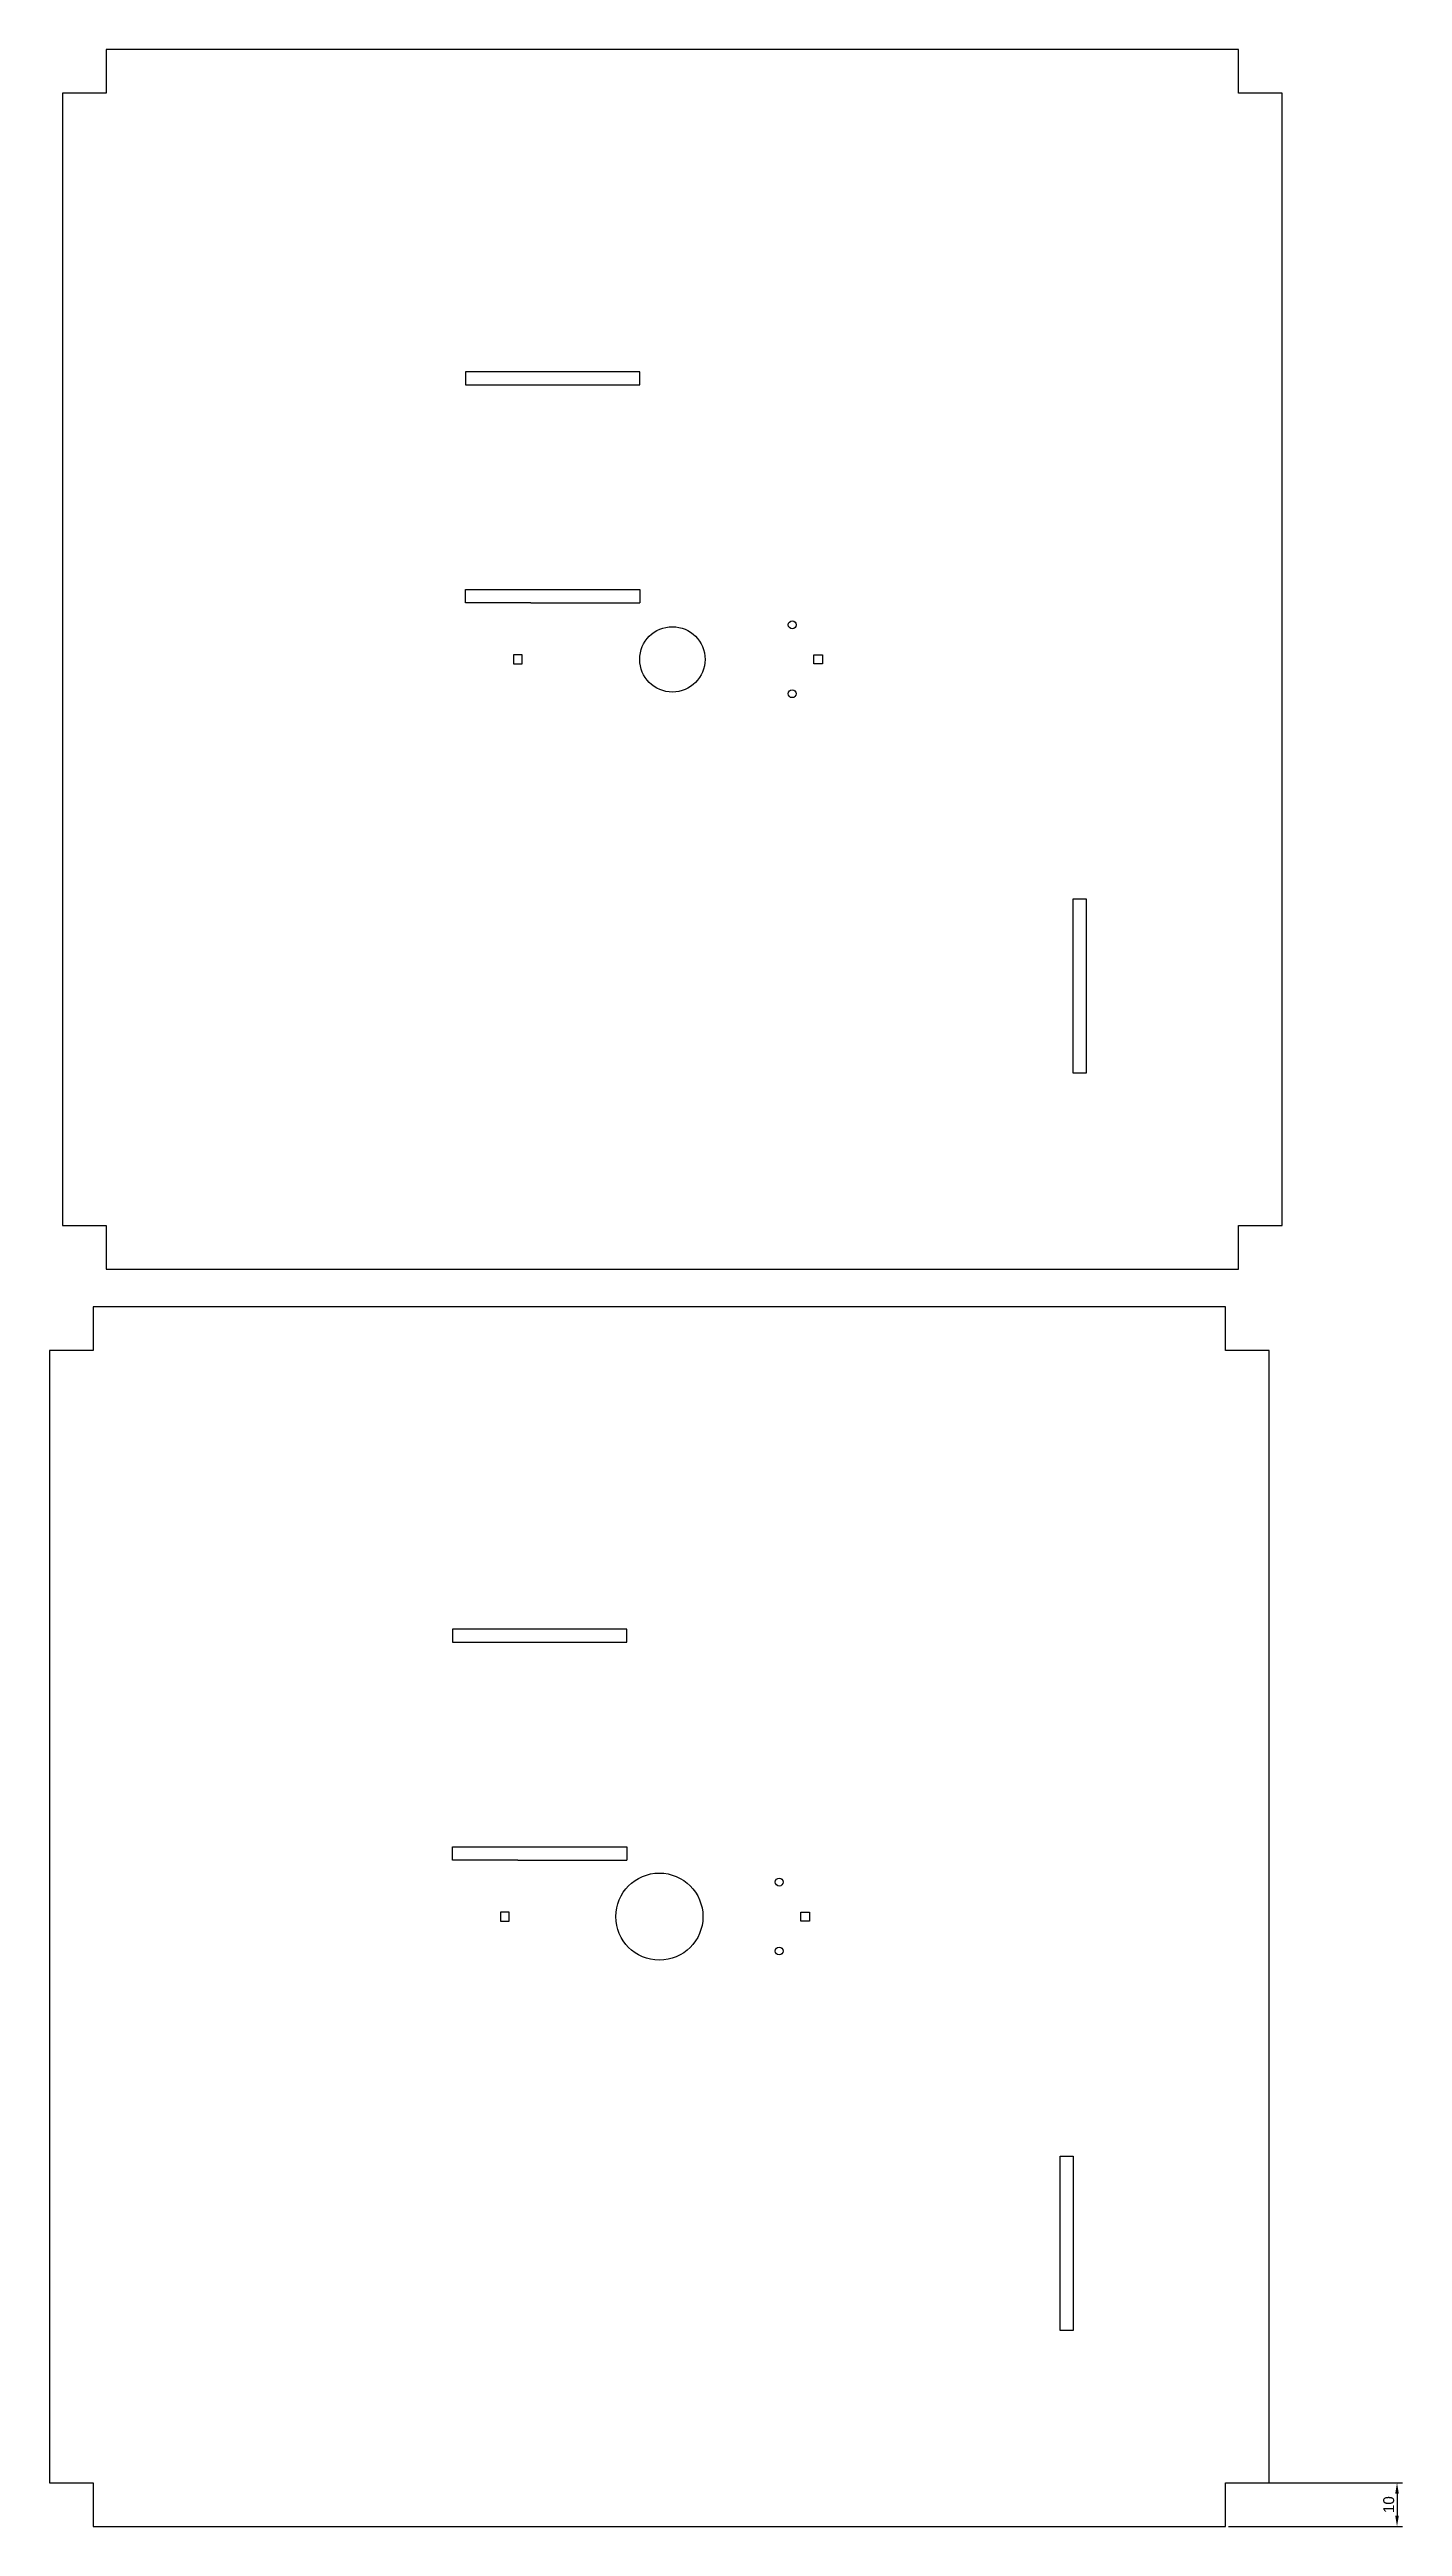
# Model space of a CAD drawing. Header units: millimetres. Extents: x 3391 to 3702, y 1581 to 2149.
import ezdxf

# ---------------------------------------------------------------- set-up
doc = ezdxf.new("R2010")
doc.units = ezdxf.units.MM
doc.layers.add('Corte interior', color=50, linetype='Continuous')
doc.styles.get("Standard").update_dxf_attribs({"font": 'arial.ttf'})
doc.dimstyles.new('ISO-25', dxfattribs={"dimtxt": 2.5, "dimasz": 2.5, "dimexe": 1.25, "dimexo": 0.625, "dimtad": 1, "dimtxsty": 'Standard', "dimcen": 2.5, "dimadec": 0, "dimazin": 0, "dimtfac": 1, "dimtmove": 0, "dimatfit": 3, "dimfxl": 1, "dimarcsym": 0})

# ---------------------------------------------------------------- blocks, each defined once
blk = doc.blocks.new('*D3')
at = {"color": 0, "lineweight": -2}
for p, q in [((3661.56, 1590.53), (3701.53, 1590.53)), ((3700.28, 1588.03), (3700.28, 1583.03)), ((3661.56, 1580.53), (3701.53, 1580.53))]:
    blk.add_line(p, q, dxfattribs=at)
at = {"color": 0}
for points in [[(3699.86, 1588.03), (3700.7, 1588.03), (3700.28, 1590.53)], [(3699.86, 1583.03), (3700.7, 1583.03), (3700.28, 1580.53)]]:
    blk.add_solid(points, dxfattribs=at)
at = {"layer": 'Defpoints', "color": 0}
for p in [(3660.93, 1590.53), (3660.93, 1580.53), (3700.28, 1580.53)]:
    blk.add_point(p, dxfattribs=at)
at = {"color": 0, "insert": (3698.38, 1585.53), "char_height": 2.5, "attachment_point": 5, "rotation": 90}
blk.add_mtext('10', dxfattribs=at)

msp = doc.modelspace()

# ---------------------------------------------------------------- linework, layer by layer
for p, q in [((3673.923, 1879.171), (3673.923, 1914.171)), ((3670.934, 1590.526), (3670.934, 1625.526))]:
    msp.add_line(p, q)
for points in [[(3663.923, 1869.171), (3663.923, 1879.171), (3673.923, 1879.171), (3673.923, 2139.171), (3663.923, 2139.171), (3663.923, 2149.171), (3403.923, 2149.171), (3403.923, 2139.171), (3393.923, 2139.171), (3393.923, 1879.171), (3403.923, 1879.171), (3403.923, 1869.171)], [(3660.934, 1580.526), (3660.934, 1590.526), (3670.934, 1590.526), (3670.934, 1850.526), (3660.934, 1850.526), (3660.934, 1860.526), (3400.934, 1860.526), (3400.934, 1850.526), (3390.934, 1850.526), (3390.934, 1590.526), (3400.934, 1590.526), (3400.934, 1580.526)]]:
    msp.add_lwpolyline(points, close=True)
at = {"layer": 'Corte interior'}
for p, q in [((3526.423, 2075.171), (3486.423, 2075.171)), ((3486.423, 2075.171), (3486.423, 2072.171)), ((3486.423, 2072.171), (3526.423, 2072.171)), ((3526.423, 2072.171), (3526.423, 2075.171)), ((3486.423, 2022.171), (3486.423, 2025.171)), ((3486.423, 2025.171), (3526.423, 2025.171)), ((3526.423, 2025.171), (3526.423, 2022.171)), ((3501.423, 2022.171), (3486.423, 2022.171)), ((3501.423, 2022.171), (3526.423, 2022.171)), ((3499.423, 2010.171), (3497.423, 2010.171)), ((3497.423, 2010.171), (3497.423, 2008.171)), ((3497.423, 2008.171), (3499.423, 2008.171)), ((3499.423, 2009.171), (3499.423, 2010.171)), ((3499.423, 2008.171), (3499.423, 2009.171)), ((3566.423, 2009.171), (3566.423, 2010.171)), ((3566.423, 2010.171), (3568.423, 2010.171)), ((3566.423, 2008.171), (3566.423, 2009.171)), ((3568.423, 2008.171), (3566.423, 2008.171)), ((3568.423, 2010.171), (3568.423, 2008.171)), ((3625.923, 1914.171), (3625.923, 1954.171)), ((3625.923, 1954.171), (3628.923, 1954.171)), ((3628.923, 1954.171), (3628.923, 1914.171)), ((3628.923, 1914.171), (3625.923, 1914.171)), ((3523.434, 1786.526), (3483.434, 1786.526)), ((3483.434, 1786.526), (3483.434, 1783.526)), ((3523.434, 1783.526), (3523.434, 1786.526)), ((3483.434, 1783.526), (3523.434, 1783.526)), ((3483.434, 1733.526), (3483.434, 1736.526)), ((3483.434, 1736.526), (3523.434, 1736.526)), ((3523.434, 1736.526), (3523.434, 1733.526)), ((3498.434, 1733.526), (3483.434, 1733.526)), ((3498.434, 1733.526), (3523.434, 1733.526)), ((3496.434, 1721.526), (3494.434, 1721.526)), ((3494.434, 1721.526), (3494.434, 1719.526)), ((3494.434, 1719.526), (3496.434, 1719.526)), ((3496.434, 1720.526), (3496.434, 1721.526)), ((3496.434, 1719.526), (3496.434, 1720.526)), ((3563.434, 1720.526), (3563.434, 1721.526)), ((3563.434, 1721.526), (3565.434, 1721.526)), ((3563.434, 1719.526), (3563.434, 1720.526)), ((3565.434, 1719.526), (3563.434, 1719.526)), ((3565.434, 1721.526), (3565.434, 1719.526)), ((3622.934, 1625.526), (3622.934, 1665.526)), ((3622.934, 1665.526), (3625.934, 1665.526)), ((3625.934, 1665.526), (3625.934, 1625.526)), ((3625.934, 1625.526), (3622.934, 1625.526))]:
    msp.add_line(p, q, dxfattribs=at)
for centre, radius in [((3533.923, 2009.171), 7.5), ((3561.436, 2017.1), 0.9), ((3561.423, 2001.276), 0.9), ((3530.934, 1720.526), 10), ((3558.446, 1728.456), 0.9), ((3558.434, 1712.632), 0.9)]:
    msp.add_circle(centre, radius, dxfattribs=at)

# ---------------------------------------------------------------- dimensions: what is measured, and where the dimension line sits
dim = msp.add_linear_dim(base=(3700.279, 1580.526), p1=(3660.934, 1590.526), p2=(3660.934, 1580.526), angle=90, dimstyle='ISO-25')
dim.commit()
dim.dimension.update_dxf_attribs({"geometry": '*D3', "text_midpoint": (3698.378, 1585.526)})

doc.saveas('drawing.dxf')
